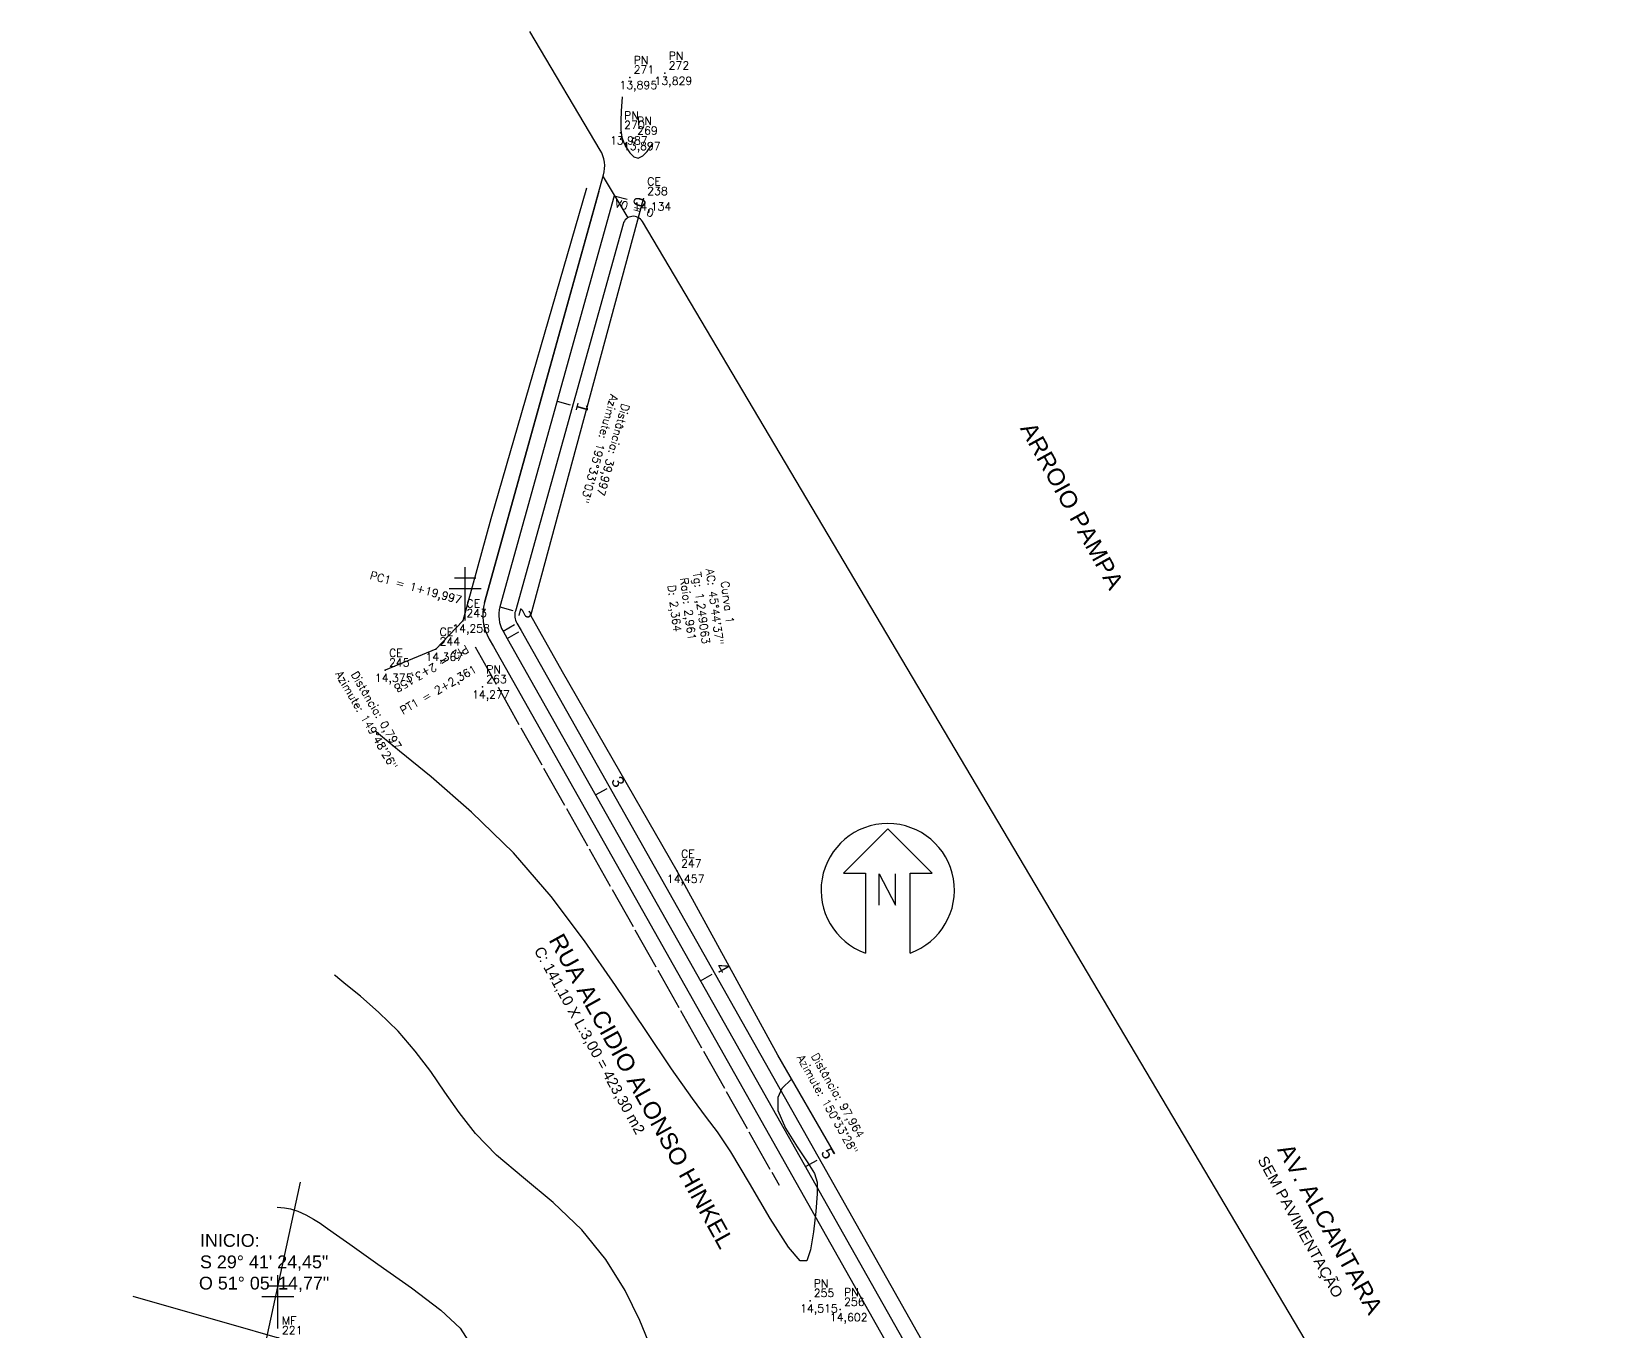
# Model space of a CAD drawing. Header units: inches. Extents: x -156 to 726, y -78 to 271.
# Drawn here: x -147.2 to 0, y 88.7 to 210.6 of the extents above; entities that cross this region are included whole.
import ezdxf

# ---------------------------------------------------------------- set-up
doc = ezdxf.new("R2010")
doc.units = ezdxf.units.IN
doc.header["$MEASUREMENT"] = 0
for name, pattern in [('CERCA', [4.7, 4, -0.35, 0, -0.35]), ('CONTINUO', [0]), ('TRACEJADO', [4.35, 4, -0.35])]:
    doc.linetypes.add(name, pattern=pattern)
for name, color, linetype in [('_CE', 7, 'CONTINUO'), ('_MF', 7, 'CONTINUO'), ('_PN', 7, 'CONTINUO'), ('_PO', 7, 'CONTINUO'), ('CE', 7, 'CONTINUO'), ('CERCAS', 7, 'CERCA'), ('MEIO-FIO', 1, 'CONTINUO'), ('TG', 7, 'CONTINUO')]:
    doc.layers.add(name, color=color, linetype=linetype)
doc.styles.add('LETRA-GROSSA', font='swisscl.ttf', dxfattribs={"width": 1.4})
doc.styles.add('SIMPLEX', font='simplex', dxfattribs={"height": 0.2})
doc.styles.add('tGArial1', font='ARIAL.TTF', dxfattribs={"height": 0.004})

# ---------------------------------------------------------------- blocks, each defined once
blk = doc.blocks.new('SIMB_POSTE')
at = {"color": 0, "linetype": 'Continuous', "flags": 128}
for points in [[(0, 0), (0, 2.5)], [(-0.75, 1.5), (0.75, 1.5)], [(-0.5, 2), (0.5, 2)]]:
    blk.add_lwpolyline(points, dxfattribs=at)
for tag in ['desc:', 'cota:', 'pto:']:
    blk.add_attdef(tag, (0, 0), '', height=1)
blk = doc.blocks.new('SIMB_PONTO')
at = {"color": 0}
blk.add_point((0, 0), dxfattribs=at)
for tag in ['desc:', 'cota:', 'pto:']:
    blk.add_attdef(tag, (0, 0), '', height=1)
blk = doc.blocks.new('2A3E6559502842B113D0AC')
at = {"layer": 'CERCAS', "color": 7, "style": 'SIMPLEX'}
for s, p in [('Azimute: 195%%d33\'03"', (-0.05, -1.13)), ('Distância: 39,997', (1.01, -1.98))]:
    blk.add_text(s, height=0.75, rotation=254.4491, dxfattribs=at).set_placement(p)
blk = doc.blocks.new('9A115E51EB76458113D0AC')
at = {"layer": 'CERCAS', "color": 7, "style": 'SIMPLEX'}
for s, p in [('Raio: 2,961', (1.65, -1.04)), ('Tg: 1,249063', (2.84, -0.51)), ('AC: 45%%d44\'37"', (4.06, -0.2)), ('Curva 1', (5.47, -1.35)), ('D: 2,364', (0.47, -1.72))]:
    blk.add_text(s, height=0.75, rotation=277.321, dxfattribs=at).set_placement(p)
blk = doc.blocks.new('675D1CDFD4F4EC013D0AC')
at = {"layer": 'CERCAS', "color": 7, "style": 'SIMPLEX'}
for s, p in [('Azimute: 149%%d48\'26"', (0.77, -0.83)), ('Distância: 0,797', (2.25, -0.88))]:
    blk.add_text(s, height=0.75, rotation=300.1928, dxfattribs=at).set_placement(p)
blk = doc.blocks.new('9A1EDFEC4979459713D0AC')
at = {"layer": 'CERCAS', "color": 7, "style": 'SIMPLEX'}
for s, p in [('Azimute: 150%%d33\'28"', (0.76, -0.84)), ('Distância: 97,964', (2.11, -0.69))]:
    blk.add_text(s, height=0.75, rotation=299.4421, dxfattribs=at).set_placement(p)
blk = doc.blocks.new('NORTE_3')
at = {"linetype": 'Continuous'}
for p, q in [((-0.061, -0.122), (-0.061, 0.112)), ((-0.061, 0.112), (0.062, -0.122)), ((0.062, -0.122), (0.062, 0.112))]:
    blk.add_line(p, q, dxfattribs=at)
at = {"color": 0, "linetype": 'Continuous'}
blk.add_lwpolyline([(0.17, -0.482), (0.17, 0.116), (0.336, 0.116), (0.003, 0.449), (-0.33, 0.116), (-0.164, 0.116), (-0.164, -0.482)], dxfattribs=at)
at = {"linetype": 'Continuous'}
blk.add_arc((0.003, -0.011), 0.5, 289.4943, 250.5059, dxfattribs=at)

msp = doc.modelspace()

# ---------------------------------------------------------------- linework, layer by layer
at = {"layer": 'CE', "color": 4, "linetype": 'CONTINUO'}
msp.add_line((-101.25, 154.43), (-53.1, 69.11), dxfattribs=at)
msp.add_line((-101.25, 154.43), (-53.1, 69.11), dxfattribs=at)
at = {"layer": 'CE', "color": 4, "linetype": 'CONTINUO', "flags": 128}
for points in [[(-93.97, 195.59), (-104.69, 157.06)], [(-93.97, 195.59), (-104.69, 157.06)], [(-101.66, 155.13), (-101.25, 154.43)], [(-101.66, 155.13), (-101.25, 154.43)], [(-104.25, 153.62), (-103.86, 152.94)], [(-104.25, 153.62), (-103.86, 152.94)]]:
    msp.add_lwpolyline(points, dxfattribs=at)
at = {"layer": 'CE', "color": 1, "linetype": 'CONTINUO', "flags": 128}
for points in [[(-92.53, 195.19), (-103.25, 156.66)], [(-92.53, 195.19), (-103.25, 156.66)], [(-102.96, 154.38), (-102.56, 153.69)], [(-102.96, 154.38), (-102.56, 153.69)], [(-102.56, 153.69), (-54.4, 68.37)], [(-102.56, 153.69), (-54.4, 68.37)]]:
    msp.add_lwpolyline(points, dxfattribs=at)
at = {"layer": 'CE', "color": 3, "linetype": 'CONTINUO', "flags": 128}
for points in [[(-92.53, 195.19), (-91.32, 194.86)], [(-97.89, 175.92), (-96.68, 175.59)], [(-103.25, 156.66), (-102.04, 156.32)], [(-103.25, 156.66), (-102.05, 156.32)], [(-102.96, 154.38), (-101.88, 155)], [(-102.56, 153.69), (-101.47, 154.31)], [(-94.28, 139.02), (-93.19, 139.63)], [(-84.45, 121.6), (-83.36, 122.22)], [(-74.61, 104.19), (-73.53, 104.8)]]:
    msp.add_lwpolyline(points, dxfattribs=at)
at = {"layer": 'CE', "color": 4, "linetype": 'CONTINUO'}
for radius in [4.46, 4.46, 1.46, 1.46]:
    msp.add_arc((-100.4, 155.86), radius, 164.4491, 210.1928, dxfattribs=at)
at = {"layer": 'CE', "color": 1, "linetype": 'CONTINUO'}
msp.add_arc((-100.4, 155.86), 2.96, 164.4491, 210.1928, dxfattribs=at)
msp.add_arc((-100.4, 155.86), 2.96, 164.4491, 210.1928, dxfattribs=at)
at = {"layer": 'CERCAS', "color": 4, "linetype": 'CONTINUO'}
for p, q in [((-93.59, 196.95), (-91.27, 193.12)), ((-101.25, 154.43), (-52.96, 68.88)), ((-103.86, 152.94), (-60.02, 75.27)), ((-79.48, 75.41), (-137.61, 92.01))]:
    msp.add_line(p, q, dxfattribs=at)
at = {"layer": 'CERCAS', "color": 5, "linetype": 'CONTINUO'}
for p, q in [((-100.34, 155.85), (-89.8, 194.9)), ((-97.39, 150.57), (-100.34, 155.85)), ((-86.63, 131.88), (-97.39, 150.57)), ((-77.22, 114.63), (-86.63, 131.88)), ((-71.86, 105.4), (-77.22, 114.63))]:
    msp.add_line(p, q, dxfattribs=at)
at = {"layer": 'CERCAS', "color": 4, "linetype": 'CONTINUO', "flags": 128}
for points in [[(-104.69, 157.06), (-93.54, 197.13, 0.20433), (-93.85, 199.47), (-100.44, 210.59)], [(-51.16, 67.47), (-15.78, 57.54, 0.676523), (-12.39, 61.96), (-89.89, 192.77, 0.660674), (-91.71, 192.53), (-101.8, 156.26)]]:
    msp.add_lwpolyline(points, format="xyb", dxfattribs=at)
at = {"layer": 'CERCAS', "color": 5, "linetype": 'CONTINUO', "flags": 128}
msp.add_lwpolyline([(-95.14, 195.9), (-104.09, 164.89), (-106.74, 155.35), (-109.26, 152.68), (-114, 150.71)], dxfattribs=at)
at = {"layer": 'CERCAS', "color": 4, "linetype": 'CONTINUO', "flags": 128}
for points in [[(-101.66, 155.13), (-101.25, 154.43)], [(-104.25, 153.62), (-103.86, 152.94)]]:
    msp.add_lwpolyline(points, dxfattribs=at)
at = {"layer": 'CERCAS', "color": 4, "linetype": 'CONTINUO'}
for radius in [4.46, 1.46]:
    msp.add_arc((-100.4, 155.86), radius, 164.4491, 210.1928, dxfattribs=at)
at = {"layer": 'MEIO-FIO', "color": 54, "linetype": 'CONTINUO', "flags": 128}
for points in [[(-91.79, 204.45), (-91.88, 203.12), (-91.92, 202.21), (-91.91, 201.33), (-91.82, 200.66), (-91.65, 200.15), (-91.4, 199.68), (-91.08, 199.21), (-90.71, 198.84), (-90.29, 198.71), (-89.86, 198.93), (-89.46, 199.34), (-89.16, 199.75), (-88.99, 199.98), (-88.93, 200.06), (-88.92, 200.07)], [(-75.92, 112.4), (-76.82, 111.51), (-77.22, 110.68), (-77.19, 109.44), (-76.48, 107.79), (-75.4, 106.04), (-74.39, 104.55), (-73.77, 103.54), (-73.52, 102.72), (-73.51, 101.63), (-73.64, 99.98), (-73.86, 98.08), (-74.15, 96.4), (-74.5, 95.37), (-75.11, 95.35), (-76.21, 96.63), (-77.91, 99.33), (-79.87, 102.64), (-81.62, 105.58), (-82.86, 107.44), (-83.89, 108.8), (-85.21, 110.56), (-87.17, 113.36), (-89.65, 117.03), (-92.43, 121.15), (-95.33, 125.36), (-98.46, 129.52), (-101.98, 133.59), (-105.91, 137.42), (-109.7, 140.73), (-112.65, 143.14), (-114.27, 144.45), (-114.86, 144.93), (-114.95, 145)], [(-124.12, 100.39), (-123.43, 100.33), (-122.88, 100.23), (-122.2, 100.01), (-121.44, 99.67), (-120.71, 99.26), (-120.1, 98.88), (-119.63, 98.55), (-118.88, 98.01), (-117.32, 96.91), (-114.68, 95.06), (-111.55, 92.83), (-108.78, 90.72), (-106.99, 89.05), (-105.91, 87.4), (-105.06, 85.12), (-104.07, 81.85), (-103.04, 78.25), (-102.16, 75.26), (-101.61, 73.55), (-101.33, 72.86), (-101.2, 72.67), (-101.09, 72.45), (-100.64, 71.68), (-99.44, 69.81), (-97.28, 66.56), (-94.66, 62.68), (-92.25, 59.17), (-90.6, 56.79), (-89.54, 55.36), (-88.76, 54.45), (-88.01, 53.69), (-87.12, 53.02), (-86, 52.42), (-84.6, 51.88), (-83.08, 51.39), (-81.66, 50.93), (-80.51, 50.42), (-79.54, 49.71), (-78.61, 48.57), (-77.56, 46.92), (-76.18, 45.05), (-74.22, 43.35), (-71.56, 42.11), (-68.51, 41.13), (-65.47, 40.11), (-62.73, 38.7), (-60.09, 36.48), (-57.24, 32.99), (-54.01, 28.06), (-50.84, 22.7), (-48.3, 18.2), (-46.81, 15.5), (-46.14, 14.22), (-45.89, 13.6), (-45.7, 13.06), (-45.37, 12.62), (-44.73, 12.45), (-43.66, 12.68), (-42.18, 13.2), (-40.36, 13.88), (-38.3, 14.54), (-36.28, 14.99), (-34.61, 15.02), (-33.53, 14.49), (-33.02, 13.59), (-32.97, 12.61), (-33.32, 11.78), (-34.23, 11.2), (-35.93, 10.92), (-38.46, 10.96), (-41.26, 11.2), (-43.59, 11.45), (-44.91, 11.56), (-45.45, 11.5), (-45.65, 11.26), (-45.86, 10.85), (-46.08, 10.37), (-46.26, 9.92), (-46.32, 9.52), (-46.05, 8.85), (-45.22, 7.48), (-43.7, 5.11), (-41.8, 1.92), (-39.91, -1.81), (-38.35, -5.79), (-37.11, -9.69), (-36.12, -13.18), (-35.27, -16.05), (-34.49, -18.52), (-33.69, -20.88), (-32.84, -23.36), (-31.97, -25.66), (-31.17, -27.4), (-30.5, -28.32), (-29.98, -28.71), (-29.6, -29), (-29.37, -29.54), (-29.26, -30.24), (-29.25, -30.94), (-29.3, -31.51), (-29.41, -31.97), (-29.55, -32.38), (-29.7, -32.78), (-29.81, -33.17), (-29.84, -33.49), (-29.76, -33.72), (-29.61, -33.89), (-29.47, -34.01), (-29.38, -34.11), (-29.36, -34.19), (-29.4, -34.25), (-29.53, -34.3), (-29.82, -34.44), (-30.4, -34.75), (-31.29, -35.3), (-32.25, -35.84), (-32.96, -36.09), (-33.21, -35.86), (-33.18, -35.36), (-33.17, -34.86), (-33.38, -34.63), (-33.73, -34.69), (-34.04, -35.02), (-34.2, -35.59), (-34.29, -36.25), (-34.43, -36.85), (-34.76, -37.26), (-35.37, -37.52), (-36.35, -37.72), (-37.7, -37.93), (-39.07, -38.15), (-39.99, -38.41), (-40.14, -38.71), (-39.62, -39.09), (-38.63, -39.61), (-37.4, -40.25), (-36.16, -40.82), (-35.15, -41.05), (-34.57, -40.8), (-34.29, -40.37), (-34.17, -40.17), (-34.06, -40.49), (-33.95, -41.18), (-33.86, -41.94), (-33.8, -42.57), (-33.77, -43.02), (-33.76, -43.34), (-33.7, -43.7), (-33.4, -44.87), (-32.62, -47.76), (-31.23, -52.88), (-29.51, -58.98), (-27.85, -64.37), (-26.52, -67.79), (-25.43, -69.57), (-24.4, -70.42), (-23.26, -70.98), (-22.08, -71.43), (-20.95, -71.86), (-19.97, -72.32), (-19.15, -72.71), (-18.5, -72.9), (-18, -72.75), (-17.54, -72.04), (-16.95, -70.56), (-16.15, -68.24), (-15.29, -65.63), (-14.58, -63.45), (-14.19, -62.24), (-14.05, -61.79), (-14.03, -61.73)]]:
    msp.add_lwpolyline(points, dxfattribs=at)
at = {"layer": 'MEIO-FIO', "color": 7, "linetype": 'TRACEJADO', "flags": 128}
msp.add_lwpolyline([(-105.57, 152.9), (-77.09, 102.45)], dxfattribs=at)
at = {"layer": 'MEIO-FIO', "color": 2, "linetype": 'CONTINUO', "flags": 128}
msp.add_lwpolyline([(-60.26, 53.12), (-61.32, 53.85), (-63.43, 55.08), (-64.87, 55.92), (-65.97, 56.92), (-67.06, 58.49), (-68.15, 60.46), (-69.23, 62.48), (-70.3, 64.33), (-71.42, 66.12), (-72.69, 68.09), (-74.14, 70.37), (-75.6, 72.63), (-76.84, 74.46), (-77.67, 75.55), (-78.17, 76.1), (-78.45, 76.42), (-78.67, 76.78), (-79.15, 77.33), (-80.24, 78.17), (-82.14, 79.38), (-84.43, 80.93), (-86.52, 82.77), (-88, 84.85), (-89.07, 87.17), (-90.14, 89.75), (-91.52, 92.57), (-93.31, 95.47), (-95.57, 98.27), (-98.25, 100.82), (-101.05, 103.13), (-103.58, 105.27), (-105.54, 107.3), (-107.08, 109.25), (-108.41, 111.18), (-109.74, 113.11), (-111.18, 115.02), (-112.79, 116.88), (-114.59, 118.64), (-116.33, 120.16), (-117.68, 121.27), (-118.43, 121.87), (-118.7, 122.09), (-118.74, 122.12)], dxfattribs=at)
at = {"layer": 'TG', "color": 7, "linetype": 'CONTINUO', "flags": 128}
msp.add_lwpolyline([(0, 0), (-18.07, -38.83), (-147.16, -6.35), (-136.32, 36.38), (-121.95, 102.73)], dxfattribs=at)

# ---------------------------------------------------------------- block references
at = {"linetype": 'TRACEJADO', "xscale": 12.5, "yscale": 12.5, "zscale": 12.5, "rotation": 1.145924315828311e-07}
msp.add_blockref('NORTE_3', (-66.94, 130.23), dxfattribs=at)
at = {"layer": '_CE', "color": 3}
ref = msp.add_blockref('SIMB_PONTO', (-89.8, 194.9), dxfattribs=at)
ref.add_attrib('PONTO', '238', (-89.45, 195.25, 14.13), dxfattribs={"layer": '0', "color": 1, "height": 0.75, "style": 'SIMPLEX'})
ref.add_attrib('DESC', 'CE', (-89.45, 196.15, 14.13), dxfattribs={"layer": '0', "color": 4, "height": 0.75, "style": 'SIMPLEX'})
ref.add_attrib('COTA', '14,134', (-90.73, 193.8, 14.13), dxfattribs={"layer": '0', "color": 2, "height": 0.75, "style": 'SIMPLEX'})
ref = msp.add_blockref('SIMB_PONTO', (-106.74, 155.35), dxfattribs=at)
ref.add_attrib('PONTO', '243', (-106.39, 155.7, 14.26), dxfattribs={"layer": '0', "color": 1, "height": 0.75, "style": 'SIMPLEX'})
ref.add_attrib('DESC', 'CE', (-106.39, 156.6, 14.26), dxfattribs={"layer": '0', "color": 4, "height": 0.75, "style": 'SIMPLEX'})
ref.add_attrib('COTA', '14,258', (-107.72, 154.25, 14.26), dxfattribs={"layer": '0', "color": 2, "height": 0.75, "style": 'SIMPLEX'})
ref = msp.add_blockref('SIMB_PONTO', (-109.26, 152.68), dxfattribs=at)
ref.add_attrib('PONTO', '244', (-108.91, 153.03, 14.37), dxfattribs={"layer": '0', "color": 1, "height": 0.75, "style": 'SIMPLEX'})
ref.add_attrib('DESC', 'CE', (-108.91, 153.93, 14.37), dxfattribs={"layer": '0', "color": 4, "height": 0.75, "style": 'SIMPLEX'})
ref.add_attrib('COTA', '14,367', (-110.24, 151.58, 14.37), dxfattribs={"layer": '0', "color": 2, "height": 0.75, "style": 'SIMPLEX'})
ref = msp.add_blockref('SIMB_PONTO', (-114, 150.71), dxfattribs=at)
ref.add_attrib('PONTO', '245', (-113.65, 151.06, 14.38), dxfattribs={"layer": '0', "color": 1, "height": 0.75, "style": 'SIMPLEX'})
ref.add_attrib('DESC', 'CE', (-113.65, 151.96, 14.38), dxfattribs={"layer": '0', "color": 4, "height": 0.75, "style": 'SIMPLEX'})
ref.add_attrib('COTA', '14,375', (-114.98, 149.61, 14.38), dxfattribs={"layer": '0', "color": 2, "height": 0.75, "style": 'SIMPLEX'})
ref = msp.add_blockref('SIMB_PONTO', (-86.63, 131.88), dxfattribs=at)
ref.add_attrib('PONTO', '247', (-86.28, 132.23, 14.46), dxfattribs={"layer": '0', "color": 1, "height": 0.75, "style": 'SIMPLEX'})
ref.add_attrib('DESC', 'CE', (-86.28, 133.13, 14.46), dxfattribs={"layer": '0', "color": 4, "height": 0.75, "style": 'SIMPLEX'})
ref.add_attrib('COTA', '14,457', (-87.61, 130.78, 14.46), dxfattribs={"layer": '0', "color": 2, "height": 0.75, "style": 'SIMPLEX'})
at = {"layer": '_MF', "color": 3}
ref = msp.add_blockref('SIMB_PONTO', (-124.03, 88.13), dxfattribs=at)
ref.add_attrib('PONTO', '221', (-123.68, 88.48, 15.74), dxfattribs={"layer": '0', "color": 1, "height": 0.75, "style": 'SIMPLEX'})
ref.add_attrib('DESC', 'MF', (-123.68, 89.38, 15.74), dxfattribs={"layer": '0', "color": 4, "height": 0.75, "style": 'SIMPLEX'})
ref.add_attrib('COTA', '15,739', (-125.01, 87.03, 15.74), dxfattribs={"layer": '0', "color": 2, "height": 0.75, "style": 'SIMPLEX'})
at = {"layer": '_PN', "color": 3}
ref = msp.add_blockref('SIMB_PONTO', (-91.07, 206.28), dxfattribs=at)
ref.add_attrib('PONTO', '271', (-90.72, 206.63, 13.9), dxfattribs={"layer": '0', "color": 1, "height": 0.75, "style": 'SIMPLEX'})
ref.add_attrib('DESC', 'PN', (-90.72, 207.53, 13.9), dxfattribs={"layer": '0', "color": 4, "height": 0.75, "style": 'SIMPLEX'})
ref.add_attrib('COTA', '13,895', (-92.05, 205.18, 13.9), dxfattribs={"layer": '0', "color": 2, "height": 0.75, "style": 'SIMPLEX'})
ref = msp.add_blockref('SIMB_PONTO', (-87.79, 206.68), dxfattribs=at)
ref.add_attrib('PONTO', '272', (-87.44, 207.03, 13.83), dxfattribs={"layer": '0', "color": 1, "height": 0.75, "style": 'SIMPLEX'})
ref.add_attrib('DESC', 'PN', (-87.44, 207.93, 13.83), dxfattribs={"layer": '0', "color": 4, "height": 0.75, "style": 'SIMPLEX'})
ref.add_attrib('COTA', '13,829', (-88.76, 205.58, 13.83), dxfattribs={"layer": '0', "color": 2, "height": 0.75, "style": 'SIMPLEX'})
ref = msp.add_blockref('SIMB_PONTO', (-91.96, 201.09), dxfattribs=at)
ref.add_attrib('PONTO', '270', (-91.61, 201.44, 13.99), dxfattribs={"layer": '0', "color": 1, "height": 0.75, "style": 'SIMPLEX'})
ref.add_attrib('DESC', 'PN', (-91.61, 202.34, 13.99), dxfattribs={"layer": '0', "color": 4, "height": 0.75, "style": 'SIMPLEX'})
ref.add_attrib('COTA', '13,987', (-92.94, 199.99, 13.99), dxfattribs={"layer": '0', "color": 2, "height": 0.75, "style": 'SIMPLEX'})
ref = msp.add_blockref('SIMB_PONTO', (-90.74, 200.57), dxfattribs=at)
ref.add_attrib('PONTO', '269', (-90.39, 200.92, 13.9), dxfattribs={"layer": '0', "color": 1, "height": 0.75, "style": 'SIMPLEX'})
ref.add_attrib('DESC', 'PN', (-90.39, 201.82, 13.9), dxfattribs={"layer": '0', "color": 4, "height": 0.75, "style": 'SIMPLEX'})
ref.add_attrib('COTA', '13,897', (-91.72, 199.47, 13.9), dxfattribs={"layer": '0', "color": 2, "height": 0.75, "style": 'SIMPLEX'})
ref = msp.add_blockref('SIMB_PONTO', (-104.89, 149.16), dxfattribs=at)
ref.add_attrib('PONTO', '263', (-104.54, 149.51, 14.28), dxfattribs={"layer": '0', "color": 1, "height": 0.75, "style": 'SIMPLEX'})
ref.add_attrib('DESC', 'PN', (-104.54, 150.41, 14.28), dxfattribs={"layer": '0', "color": 4, "height": 0.75, "style": 'SIMPLEX'})
ref.add_attrib('COTA', '14,277', (-105.87, 148.06, 14.28), dxfattribs={"layer": '0', "color": 2, "height": 0.75, "style": 'SIMPLEX'})
ref = msp.add_blockref('SIMB_PONTO', (-74.19, 91.62), dxfattribs=at)
ref.add_attrib('PONTO', '255', (-73.84, 91.97, 14.51), dxfattribs={"layer": '0', "color": 1, "height": 0.75, "style": 'SIMPLEX'})
ref.add_attrib('DESC', 'PN', (-73.84, 92.87, 14.51), dxfattribs={"layer": '0', "color": 4, "height": 0.75, "style": 'SIMPLEX'})
ref.add_attrib('COTA', '14,515', (-75.12, 90.52, 14.51), dxfattribs={"layer": '0', "color": 2, "height": 0.75, "style": 'SIMPLEX'})
ref = msp.add_blockref('SIMB_PONTO', (-71.35, 90.79), dxfattribs=at)
ref.add_attrib('PONTO', '256', (-71, 91.14, 14.6), dxfattribs={"layer": '0', "color": 1, "height": 0.75, "style": 'SIMPLEX'})
ref.add_attrib('DESC', 'PN', (-71, 92.04, 14.6), dxfattribs={"layer": '0', "color": 4, "height": 0.75, "style": 'SIMPLEX'})
ref.add_attrib('COTA', '14,602', (-72.33, 89.69, 14.6), dxfattribs={"layer": '0', "color": 2, "height": 0.75, "style": 'SIMPLEX'})
at = {"layer": '_PO', "color": 3, "xscale": 2, "yscale": 2, "zscale": 2}
for p in [(-106.5, 155.36), (-124.08, 89.01)]:
    msp.add_blockref('SIMB_POSTE', p, dxfattribs=at)
at = {"layer": 'CERCAS', "color": 255}
for name, p in [('2A3E6559502842B113D0AC', (-92.82, 177.74)), ('9A115E51EB76458113D0AC', (-88.01, 160.37)), ('675D1CDFD4F4EC013D0AC', (-119.49, 151.21)), ('9A1EDFEC4979459713D0AC', (-76.21, 115.24))]:
    msp.add_blockref(name, p, dxfattribs=at)

# ---------------------------------------------------------------- texts
at = {"linetype": 'Continuous', "lineweight": 0, "style": 'LETRA-GROSSA', "width": 1.4}
for s, height, rotation, p in [('ARROIO PAMPA', 1.575, 298.9205, (-54.54, 173.39)), ('RUA ALCIDIO ALONSO HINKEL', 1.575, 298.9691, (-98.72, 125.45)), ('AV. ALCANTARA', 1.575, 298.9205, (-30.43, 105.79)), ('SEM PAVIMENTAÇÃO', 1, 298.9205, (-32.27, 104.83))]:
    msp.add_text(s, height=height, rotation=rotation, dxfattribs=at).set_placement(p)
at = {"insert": (-99.21, 124.94), "char_height": 1, "width": 27.4546, "attachment_point": 1, "rotation": 298.9691}
msp.add_mtext('{\\fArial|b0|i0|c0|p34;C: 141,10 X L:3,00 = 423,30 m2}', dxfattribs=at)
at = {"char_height": 1.2, "attachment_point": 1}
for s, insert, width in [('{\\fArial|b0|i0|c0|p34;INICIO:}', (-131.36, 97.87), 51.8957), ('{\\fArial|b0|i0|c0|p34;S 29° 41\' 24,45"}', (-131.36, 95.86), 51.8957), ('{\\fArial|b0|i0|c0|p34;O 51° 05\' 14,77"}', (-131.46, 93.87), 54.9092)]:
    msp.add_mtext(s, dxfattribs=dict(at, insert=insert, width=width))
at = {"layer": 'CE', "color": 7}
for s, height, rotation, style, p in [('V0 = 0', 0.75, 344.4491, 'SIMPLEX', (-92.55, 194.16)), ('0', 1.12, 254.4491, 'tGArial1', (-90.59, 195.15)), ('1', 1.12, 254.4491, 'tGArial1', (-95.95, 175.88)), ('PC1 = 1+19,997', 0.75, 344.4491, 'SIMPLEX', (-115.5, 159.28)), ('2', 1.12, 254.5072, 'tGArial1', (-101.32, 156.61)), ('PI2 = 2+3,158', 0.75, 209.8175, 'SIMPLEX', (-106.47, 153.12)), ('PT1 = 2+2,361', 0.75, 30.1928, 'SIMPLEX', (-112.33, 146.54)), ('3', 1.12, 299.4421, 'tGArial1', (-92.88, 140.36)), ('4', 1.12, 299.4421, 'tGArial1', (-83.05, 122.94)), ('5', 1.12, 299.4421, 'tGArial1', (-73.22, 105.52))]:
    msp.add_text(s, height=height, rotation=rotation, dxfattribs=dict(at, style=style)).set_placement(p)

doc.saveas('drawing.dxf')
